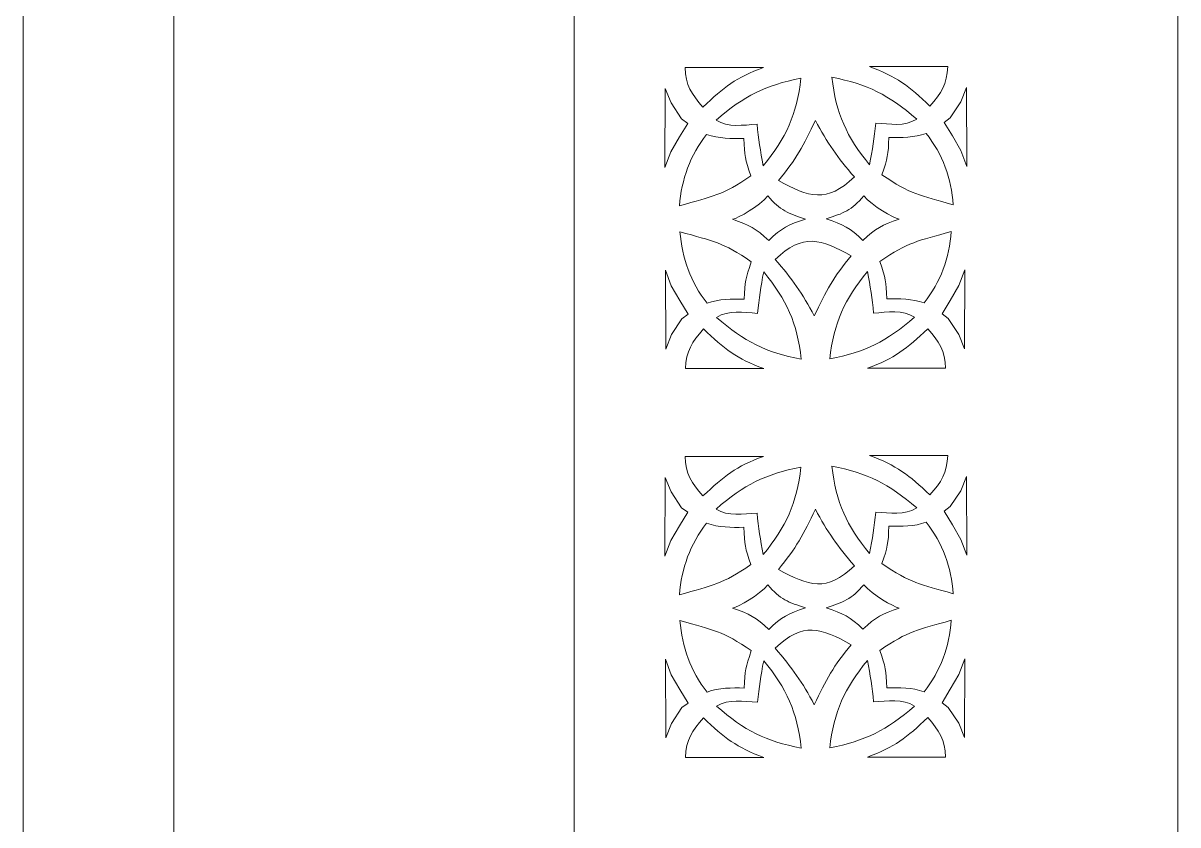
# Model space of a CAD drawing. Header units: millimetres. Extents: x -3017 to 373, y -1230 to 1400.
# Drawn here: x -1809.1 to -1426.5, y -143.7 to 121.8 of the extents above; entities that cross this region are included whole.
import ezdxf

# ---------------------------------------------------------------- set-up
doc = ezdxf.new("R2010")
doc.units = ezdxf.units.MM
doc.header["$MEASUREMENT"] = 0
doc.layers.add('Katman 1', color=7, linetype='Continuous')

msp = doc.modelspace()

# ---------------------------------------------------------------- linework, layer by layer
at = {"layer": 'Katman 1', "color": 250, "lineweight": 20}
for points in [[(-1626.484, -1092.609), (-1426.484, -1092.609), (-1426.484, 1207.391), (-1626.484, 1207.391), (-1626.484, -1092.609)], [(-1809.1335, -876.8259), (-1759.1335, -876.8259), (-1759.1335, 1023.1741), (-1809.1335, 1023.1741), (-1809.1335, -876.8259)]]:
    msp.add_lwpolyline(points, close=True, dxfattribs=at)
for points, knots in [([(-1502.7694, 107.391), (-1502.9149, 101.5856), (-1504.8878, 98.5872), (-1508.687, 94.2962), (-1515.5504, 100.8456), (-1519.7623, 104.1555), (-1528.6978, 107.3921), (-1528.6978, 107.3921), (-1519.0467, 107.3921), (-1519.0467, 107.3921), (-1519.0467, 107.3921), (-1508.9814, 107.3968), (-1508.9814, 107.3968), (-1508.9814, 107.3968), (-1502.7694, 107.391), (-1502.7694, 107.391)], [0, 0, 0, 0, 0.2, 0.2, 0.2, 0.4, 0.4, 0.4, 0.6, 0.6, 0.6, 0.8, 0.8, 0.8, 1, 1, 1, 1]), ([(-1589.7763, 107.0525), (-1589.6307, 101.2471), (-1587.6579, 98.2487), (-1583.8586, 93.9577), (-1576.9953, 100.5071), (-1572.7833, 103.817), (-1563.8479, 107.0536), (-1563.8479, 107.0536), (-1573.4989, 107.0536), (-1573.4989, 107.0536), (-1573.4989, 107.0536), (-1583.5643, 107.0583), (-1583.5643, 107.0583), (-1583.5643, 107.0583), (-1589.7763, 107.0525), (-1589.7763, 107.0525)], [0, 0, 0, 0, 0.2, 0.2, 0.2, 0.4, 0.4, 0.4, 0.6, 0.6, 0.6, 0.8, 0.8, 0.8, 1, 1, 1, 1]), ([(-1579.5142, 89.6434), (-1575.4334, 87.113), (-1570.6728, 88.0023), (-1565.9272, 88.3075), (-1565.4107, 83.4427), (-1564.8871, 79.4381), (-1563.8647, 74.5658), (-1556.3267, 83.7574), (-1552.7592, 91.4745), (-1551.4128, 103.5016), (-1563.2652, 101.2022), (-1570.1719, 97.6956), (-1579.5142, 89.6434)], [0, 0, 0, 0, 0.25, 0.25, 0.25, 0.5, 0.5, 0.5, 0.75, 0.75, 0.75, 1, 1, 1, 1]), ([(-1513.0315, 89.9819), (-1517.1123, 87.4515), (-1521.8728, 88.3408), (-1526.6185, 88.646), (-1527.1349, 83.7812), (-1527.6585, 79.7766), (-1528.681, 74.9042), (-1536.219, 84.0959), (-1539.7865, 91.813), (-1541.1328, 103.8401), (-1529.2804, 101.5407), (-1522.3737, 98.0341), (-1513.0315, 89.9819)], [0, 0, 0, 0, 0.25, 0.25, 0.25, 0.5, 0.5, 0.5, 0.75, 0.75, 0.75, 1, 1, 1, 1]), ([(-1596.3426, 100.1192), (-1596.3426, 100.1192), (-1596.4369, 74.0091), (-1596.4369, 74.0091), (-1596.4369, 74.0091), (-1594.4859, 79.2023), (-1594.4859, 79.2023), (-1594.4859, 79.2023), (-1591.6521, 84.0867), (-1591.6521, 84.0867), (-1591.6521, 84.0867), (-1588.9227, 88.5785), (-1588.9227, 88.5785), (-1588.9227, 88.5785), (-1590.9708, 90.0871), (-1590.9708, 90.0871), (-1590.9708, 90.0871), (-1594.4417, 95.3612), (-1594.4417, 95.3612), (-1594.4417, 95.3612), (-1596.3426, 100.1192), (-1596.3426, 100.1192)], [0, 0, 0, 0, 0.14285714, 0.14285714, 0.14285714, 0.28571429, 0.28571429, 0.28571429, 0.42857143, 0.42857143, 0.42857143, 0.57142857, 0.57142857, 0.57142857, 0.71428571, 0.71428571, 0.71428571, 0.85714286, 0.85714286, 0.85714286, 1, 1, 1, 1]), ([(-1496.5312, 100.4577), (-1496.5312, 100.4577), (-1496.4369, 74.3476), (-1496.4369, 74.3476), (-1496.4369, 74.3476), (-1498.3879, 79.5408), (-1498.3879, 79.5408), (-1498.3879, 79.5408), (-1501.2217, 84.4252), (-1501.2217, 84.4252), (-1501.2217, 84.4252), (-1503.9511, 88.917), (-1503.9511, 88.917), (-1503.9511, 88.917), (-1501.903, 90.4256), (-1501.903, 90.4256), (-1501.903, 90.4256), (-1498.4321, 95.6997), (-1498.4321, 95.6997), (-1498.4321, 95.6997), (-1496.5312, 100.4577), (-1496.5312, 100.4577)], [0, 0, 0, 0, 0.14285714, 0.14285714, 0.14285714, 0.28571429, 0.28571429, 0.28571429, 0.42857143, 0.42857143, 0.42857143, 0.57142857, 0.57142857, 0.57142857, 0.71428571, 0.71428571, 0.71428571, 0.85714286, 0.85714286, 0.85714286, 1, 1, 1, 1]), ([(-1558.8806, 69.6714), (-1553.0523, 76.4522), (-1550.4534, 81.4471), (-1546.5867, 89.556), (-1542.7418, 82.187), (-1539.1788, 77.2124), (-1533.6955, 70.8594), (-1542.8555, 61.975), (-1548.838, 64.1559), (-1558.8806, 69.6714)], [0, 0, 0, 0, 0.33333333, 0.33333333, 0.33333333, 0.66666667, 0.66666667, 0.66666667, 1, 1, 1, 1]), ([(-1582.6462, 84.9309), (-1588.1271, 78.0264), (-1590.9876, 69.9935), (-1591.6175, 61.2689), (-1580.611, 64.4682), (-1577.4409, 64.6776), (-1567.9966, 71.228), (-1569.8948, 76.779), (-1570.0797, 77.7519), (-1570.3062, 83.6137), (-1574.4906, 83.4903), (-1578.6706, 83.5404), (-1582.6462, 84.9309)], [0, 0, 0, 0, 0.25, 0.25, 0.25, 0.5, 0.5, 0.5, 0.75, 0.75, 0.75, 1, 1, 1, 1]), ([(-1509.8995, 85.2694), (-1504.4185, 78.3648), (-1501.558, 70.332), (-1500.9282, 61.6074), (-1511.9347, 64.8067), (-1515.1048, 65.0161), (-1524.549, 71.5665), (-1522.6508, 77.1175), (-1522.466, 78.0904), (-1522.2395, 83.9522), (-1518.0551, 83.8288), (-1513.875, 83.8789), (-1509.8995, 85.2694)], [0, 0, 0, 0, 0.25, 0.25, 0.25, 0.5, 0.5, 0.5, 0.75, 0.75, 0.75, 1, 1, 1, 1]), ([(-1574.0175, 56.809), (-1568.3715, 54.8885), (-1566.3315, 53.8255), (-1562.0547, 49.7676), (-1557.8947, 53.9738), (-1555.5061, 55.0442), (-1549.8304, 56.9034), (-1555.5894, 58.7429), (-1558.2555, 59.7171), (-1562.4001, 64.5327), (-1565.0167, 61.1753), (-1572.2356, 57.2558), (-1574.0175, 56.809)], [0, 0, 0, 0, 0.25, 0.25, 0.25, 0.5, 0.5, 0.5, 0.75, 0.75, 0.75, 1, 1, 1, 1]), ([(-1518.8928, 56.856), (-1524.5387, 54.9355), (-1526.5788, 53.8725), (-1530.8556, 49.8146), (-1535.0155, 54.0208), (-1537.4042, 55.0913), (-1543.0799, 56.9504), (-1537.3208, 58.7899), (-1534.6547, 59.7641), (-1530.5102, 64.5797), (-1527.8935, 61.2223), (-1520.6747, 57.3028), (-1518.8928, 56.856)], [0, 0, 0, 0, 0.25, 0.25, 0.25, 0.5, 0.5, 0.5, 0.75, 0.75, 0.75, 1, 1, 1, 1]), ([(-1582.5003, 29.0505), (-1587.9813, 35.9551), (-1590.8418, 43.988), (-1591.4716, 52.7126), (-1580.4651, 49.5132), (-1577.2951, 49.3039), (-1567.8508, 42.7534), (-1569.749, 37.2025), (-1569.9339, 36.2295), (-1570.1603, 30.3678), (-1574.3448, 30.4911), (-1578.5248, 30.4411), (-1582.5003, 29.0505)], [0, 0, 0, 0, 0.25, 0.25, 0.25, 0.5, 0.5, 0.5, 0.75, 0.75, 0.75, 1, 1, 1, 1]), ([(-1534.7042, 44.7214), (-1540.5325, 37.9406), (-1543.1314, 32.9457), (-1546.9981, 24.8368), (-1550.8429, 32.2058), (-1554.406, 37.1804), (-1559.8892, 43.5334), (-1550.7292, 52.4178), (-1544.7468, 50.2369), (-1534.7042, 44.7214)], [0, 0, 0, 0, 0.33333333, 0.33333333, 0.33333333, 0.66666667, 0.66666667, 0.66666667, 1, 1, 1, 1]), ([(-1510.5922, 29.134), (-1505.1113, 36.0385), (-1502.2508, 44.0714), (-1501.6209, 52.796), (-1512.6274, 49.5966), (-1515.7975, 49.3873), (-1525.2418, 42.8369), (-1523.3436, 37.2859), (-1523.1587, 36.313), (-1522.9322, 30.4512), (-1518.7478, 30.5745), (-1514.5678, 30.5245), (-1510.5922, 29.134)], [0, 0, 0, 0, 0.25, 0.25, 0.25, 0.5, 0.5, 0.5, 0.75, 0.75, 0.75, 1, 1, 1, 1]), ([(-1596.1967, 13.8623), (-1596.1967, 13.8623), (-1596.2911, 39.9723), (-1596.2911, 39.9723), (-1596.2911, 39.9723), (-1594.3401, 34.7792), (-1594.3401, 34.7792), (-1594.3401, 34.7792), (-1591.5062, 29.8947), (-1591.5062, 29.8947), (-1591.5062, 29.8947), (-1588.7769, 25.4029), (-1588.7769, 25.4029), (-1588.7769, 25.4029), (-1590.825, 23.8944), (-1590.825, 23.8944), (-1590.825, 23.8944), (-1594.2958, 18.6203), (-1594.2958, 18.6203), (-1594.2958, 18.6203), (-1596.1967, 13.8623), (-1596.1967, 13.8623)], [0, 0, 0, 0, 0.14285714, 0.14285714, 0.14285714, 0.28571429, 0.28571429, 0.28571429, 0.42857143, 0.42857143, 0.42857143, 0.57142857, 0.57142857, 0.57142857, 0.71428571, 0.71428571, 0.71428571, 0.85714286, 0.85714286, 0.85714286, 1, 1, 1, 1]), ([(-1579.3683, 24.3381), (-1575.2875, 26.8685), (-1570.527, 25.9792), (-1565.7813, 25.6739), (-1565.2649, 30.5387), (-1564.7413, 34.5433), (-1563.7188, 39.4157), (-1556.1808, 30.224), (-1552.6133, 22.5069), (-1551.267, 10.4798), (-1563.1194, 12.7793), (-1570.0261, 16.2858), (-1579.3683, 24.3381)], [0, 0, 0, 0, 0.25, 0.25, 0.25, 0.5, 0.5, 0.5, 0.75, 0.75, 0.75, 1, 1, 1, 1]), ([(-1513.7242, 24.4215), (-1517.805, 26.9519), (-1522.5656, 26.0626), (-1527.3112, 25.7574), (-1527.8277, 30.6221), (-1528.3513, 34.6268), (-1529.3738, 39.4991), (-1536.9117, 30.3074), (-1540.4792, 22.5904), (-1541.8256, 10.5633), (-1529.9732, 12.8627), (-1523.0665, 16.3693), (-1513.7242, 24.4215)], [0, 0, 0, 0, 0.25, 0.25, 0.25, 0.5, 0.5, 0.5, 0.75, 0.75, 0.75, 1, 1, 1, 1]), ([(-1497.224, 13.9457), (-1497.224, 13.9457), (-1497.1297, 40.0558), (-1497.1297, 40.0558), (-1497.1297, 40.0558), (-1499.0807, 34.8626), (-1499.0807, 34.8626), (-1499.0807, 34.8626), (-1501.9145, 29.9782), (-1501.9145, 29.9782), (-1501.9145, 29.9782), (-1504.6438, 25.4863), (-1504.6438, 25.4863), (-1504.6438, 25.4863), (-1502.5957, 23.9778), (-1502.5957, 23.9778), (-1502.5957, 23.9778), (-1499.1249, 18.7037), (-1499.1249, 18.7037), (-1499.1249, 18.7037), (-1497.224, 13.9457), (-1497.224, 13.9457)], [0, 0, 0, 0, 0.14285714, 0.14285714, 0.14285714, 0.28571429, 0.28571429, 0.28571429, 0.42857143, 0.42857143, 0.42857143, 0.57142857, 0.57142857, 0.57142857, 0.71428571, 0.71428571, 0.71428571, 0.85714286, 0.85714286, 0.85714286, 1, 1, 1, 1]), ([(-1589.6304, 7.4026), (-1589.4849, 13.208), (-1587.5121, 16.2064), (-1583.7128, 20.4974), (-1576.8494, 13.948), (-1572.6375, 10.6381), (-1563.7021, 7.4015), (-1563.7021, 7.4015), (-1573.3531, 7.4015), (-1573.3531, 7.4015), (-1573.3531, 7.4015), (-1583.4185, 7.3968), (-1583.4185, 7.3968), (-1583.4185, 7.3968), (-1589.6304, 7.4026), (-1589.6304, 7.4026)], [0, 0, 0, 0, 0.2, 0.2, 0.2, 0.4, 0.4, 0.4, 0.6, 0.6, 0.6, 0.8, 0.8, 0.8, 1, 1, 1, 1]), ([(-1503.4621, 7.4861), (-1503.6077, 13.2915), (-1505.5805, 16.2898), (-1509.3798, 20.5808), (-1516.2431, 14.0314), (-1520.4551, 10.7216), (-1529.3905, 7.4849), (-1529.3905, 7.4849), (-1519.7395, 7.4849), (-1519.7395, 7.4849), (-1519.7395, 7.4849), (-1509.6741, 7.4802), (-1509.6741, 7.4802), (-1509.6741, 7.4802), (-1503.4621, 7.4861), (-1503.4621, 7.4861)], [0, 0, 0, 0, 0.2, 0.2, 0.2, 0.4, 0.4, 0.4, 0.6, 0.6, 0.6, 0.8, 0.8, 0.8, 1, 1, 1, 1]), ([(-1589.7763, -21.6975), (-1589.6307, -27.5029), (-1587.6579, -30.5013), (-1583.8586, -34.7923), (-1576.9953, -28.2429), (-1572.7833, -24.933), (-1563.8479, -21.6964), (-1563.8479, -21.6964), (-1573.4989, -21.6964), (-1573.4989, -21.6964), (-1573.4989, -21.6964), (-1583.5643, -21.6917), (-1583.5643, -21.6917), (-1583.5643, -21.6917), (-1589.7763, -21.6975), (-1589.7763, -21.6975)], [0, 0, 0, 0, 0.2, 0.2, 0.2, 0.4, 0.4, 0.4, 0.6, 0.6, 0.6, 0.8, 0.8, 0.8, 1, 1, 1, 1]), ([(-1502.7694, -21.359), (-1502.9149, -27.1644), (-1504.8878, -30.1628), (-1508.687, -34.4538), (-1515.5504, -27.9044), (-1519.7623, -24.5945), (-1528.6978, -21.3579), (-1528.6978, -21.3579), (-1519.0467, -21.3579), (-1519.0467, -21.3579), (-1519.0467, -21.3579), (-1508.9814, -21.3532), (-1508.9814, -21.3532), (-1508.9814, -21.3532), (-1502.7694, -21.359), (-1502.7694, -21.359)], [0, 0, 0, 0, 0.2, 0.2, 0.2, 0.4, 0.4, 0.4, 0.6, 0.6, 0.6, 0.8, 0.8, 0.8, 1, 1, 1, 1]), ([(-1579.5142, -39.1066), (-1575.4334, -41.637), (-1570.6728, -40.7477), (-1565.9272, -40.4425), (-1565.4107, -45.3073), (-1564.8871, -49.3119), (-1563.8647, -54.1842), (-1556.3267, -44.9926), (-1552.7592, -37.2755), (-1551.4128, -25.2484), (-1563.2652, -27.5478), (-1570.1719, -31.0544), (-1579.5142, -39.1066)], [0, 0, 0, 0, 0.25, 0.25, 0.25, 0.5, 0.5, 0.5, 0.75, 0.75, 0.75, 1, 1, 1, 1]), ([(-1513.0315, -38.7681), (-1517.1123, -41.2985), (-1521.8728, -40.4092), (-1526.6185, -40.104), (-1527.1349, -44.9688), (-1527.6585, -48.9734), (-1528.681, -53.8458), (-1536.219, -44.6541), (-1539.7865, -36.937), (-1541.1328, -24.9099), (-1529.2804, -27.2093), (-1522.3737, -30.7159), (-1513.0315, -38.7681)], [0, 0, 0, 0, 0.25, 0.25, 0.25, 0.5, 0.5, 0.5, 0.75, 0.75, 0.75, 1, 1, 1, 1]), ([(-1596.3426, -28.6308), (-1596.3426, -28.6308), (-1596.4369, -54.7409), (-1596.4369, -54.7409), (-1596.4369, -54.7409), (-1594.4859, -49.5477), (-1594.4859, -49.5477), (-1594.4859, -49.5477), (-1591.6521, -44.6633), (-1591.6521, -44.6633), (-1591.6521, -44.6633), (-1588.9227, -40.1715), (-1588.9227, -40.1715), (-1588.9227, -40.1715), (-1590.9708, -38.6629), (-1590.9708, -38.6629), (-1590.9708, -38.6629), (-1594.4417, -33.3888), (-1594.4417, -33.3888), (-1594.4417, -33.3888), (-1596.3426, -28.6308), (-1596.3426, -28.6308)], [0, 0, 0, 0, 0.14285714, 0.14285714, 0.14285714, 0.28571429, 0.28571429, 0.28571429, 0.42857143, 0.42857143, 0.42857143, 0.57142857, 0.57142857, 0.57142857, 0.71428571, 0.71428571, 0.71428571, 0.85714286, 0.85714286, 0.85714286, 1, 1, 1, 1]), ([(-1496.5312, -28.2923), (-1496.5312, -28.2923), (-1496.4369, -54.4024), (-1496.4369, -54.4024), (-1496.4369, -54.4024), (-1498.3879, -49.2092), (-1498.3879, -49.2092), (-1498.3879, -49.2092), (-1501.2217, -44.3248), (-1501.2217, -44.3248), (-1501.2217, -44.3248), (-1503.9511, -39.833), (-1503.9511, -39.833), (-1503.9511, -39.833), (-1501.903, -38.3244), (-1501.903, -38.3244), (-1501.903, -38.3244), (-1498.4321, -33.0503), (-1498.4321, -33.0503), (-1498.4321, -33.0503), (-1496.5312, -28.2923), (-1496.5312, -28.2923)], [0, 0, 0, 0, 0.14285714, 0.14285714, 0.14285714, 0.28571429, 0.28571429, 0.28571429, 0.42857143, 0.42857143, 0.42857143, 0.57142857, 0.57142857, 0.57142857, 0.71428571, 0.71428571, 0.71428571, 0.85714286, 0.85714286, 0.85714286, 1, 1, 1, 1]), ([(-1558.8806, -59.0786), (-1553.0523, -52.2978), (-1550.4534, -47.3029), (-1546.5867, -39.194), (-1542.7418, -46.563), (-1539.1788, -51.5376), (-1533.6955, -57.8906), (-1542.8555, -66.775), (-1548.838, -64.5941), (-1558.8806, -59.0786)], [0, 0, 0, 0, 0.33333333, 0.33333333, 0.33333333, 0.66666667, 0.66666667, 0.66666667, 1, 1, 1, 1]), ([(-1582.6462, -43.8191), (-1588.1271, -50.7236), (-1590.9876, -58.7565), (-1591.6175, -67.4811), (-1580.611, -64.2818), (-1577.4409, -64.0724), (-1567.9966, -57.522), (-1569.8948, -51.971), (-1570.0797, -50.9981), (-1570.3062, -45.1363), (-1574.4906, -45.2597), (-1578.6706, -45.2096), (-1582.6462, -43.8191)], [0, 0, 0, 0, 0.25, 0.25, 0.25, 0.5, 0.5, 0.5, 0.75, 0.75, 0.75, 1, 1, 1, 1]), ([(-1509.8995, -43.4806), (-1504.4185, -50.3852), (-1501.558, -58.418), (-1500.9282, -67.1426), (-1511.9347, -63.9433), (-1515.1048, -63.7339), (-1524.549, -57.1835), (-1522.6508, -51.6325), (-1522.466, -50.6596), (-1522.2395, -44.7978), (-1518.0551, -44.9212), (-1513.875, -44.8711), (-1509.8995, -43.4806)], [0, 0, 0, 0, 0.25, 0.25, 0.25, 0.5, 0.5, 0.5, 0.75, 0.75, 0.75, 1, 1, 1, 1]), ([(-1574.0175, -71.941), (-1568.3715, -73.8615), (-1566.3315, -74.9245), (-1562.0547, -78.9824), (-1557.8947, -74.7762), (-1555.5061, -73.7058), (-1549.8304, -71.8466), (-1555.5894, -70.0071), (-1558.2555, -69.0329), (-1562.4001, -64.2173), (-1565.0167, -67.5747), (-1572.2356, -71.4942), (-1574.0175, -71.941)], [0, 0, 0, 0, 0.25, 0.25, 0.25, 0.5, 0.5, 0.5, 0.75, 0.75, 0.75, 1, 1, 1, 1]), ([(-1518.8928, -71.894), (-1524.5387, -73.8145), (-1526.5788, -74.8775), (-1530.8556, -78.9354), (-1535.0155, -74.7292), (-1537.4042, -73.6587), (-1543.0799, -71.7996), (-1537.3208, -69.9601), (-1534.6547, -68.9859), (-1530.5102, -64.1703), (-1527.8935, -67.5277), (-1520.6747, -71.4472), (-1518.8928, -71.894)], [0, 0, 0, 0, 0.25, 0.25, 0.25, 0.5, 0.5, 0.5, 0.75, 0.75, 0.75, 1, 1, 1, 1]), ([(-1582.5003, -99.6995), (-1587.9813, -92.7949), (-1590.8418, -84.762), (-1591.4716, -76.0374), (-1580.4651, -79.2368), (-1577.2951, -79.4461), (-1567.8508, -85.9966), (-1569.749, -91.5475), (-1569.9339, -92.5205), (-1570.1603, -98.3822), (-1574.3448, -98.2589), (-1578.5248, -98.3089), (-1582.5003, -99.6995)], [0, 0, 0, 0, 0.25, 0.25, 0.25, 0.5, 0.5, 0.5, 0.75, 0.75, 0.75, 1, 1, 1, 1]), ([(-1534.7042, -84.0286), (-1540.5325, -90.8094), (-1543.1314, -95.8043), (-1546.9981, -103.9132), (-1550.8429, -96.5442), (-1554.406, -91.5696), (-1559.8892, -85.2166), (-1550.7292, -76.3322), (-1544.7468, -78.5131), (-1534.7042, -84.0286)], [0, 0, 0, 0, 0.33333333, 0.33333333, 0.33333333, 0.66666667, 0.66666667, 0.66666667, 1, 1, 1, 1]), ([(-1510.5922, -99.616), (-1505.1113, -92.7115), (-1502.2508, -84.6786), (-1501.6209, -75.954), (-1512.6274, -79.1534), (-1515.7975, -79.3627), (-1525.2418, -85.9131), (-1523.3436, -91.4641), (-1523.1587, -92.437), (-1522.9322, -98.2988), (-1518.7478, -98.1755), (-1514.5678, -98.2255), (-1510.5922, -99.616)], [0, 0, 0, 0, 0.25, 0.25, 0.25, 0.5, 0.5, 0.5, 0.75, 0.75, 0.75, 1, 1, 1, 1]), ([(-1596.1967, -114.8877), (-1596.1967, -114.8877), (-1596.2911, -88.7777), (-1596.2911, -88.7777), (-1596.2911, -88.7777), (-1594.3401, -93.9708), (-1594.3401, -93.9708), (-1594.3401, -93.9708), (-1591.5062, -98.8553), (-1591.5062, -98.8553), (-1591.5062, -98.8553), (-1588.7769, -103.3471), (-1588.7769, -103.3471), (-1588.7769, -103.3471), (-1590.825, -104.8556), (-1590.825, -104.8556), (-1590.825, -104.8556), (-1594.2958, -110.1297), (-1594.2958, -110.1297), (-1594.2958, -110.1297), (-1596.1967, -114.8877), (-1596.1967, -114.8877)], [0, 0, 0, 0, 0.14285714, 0.14285714, 0.14285714, 0.28571429, 0.28571429, 0.28571429, 0.42857143, 0.42857143, 0.42857143, 0.57142857, 0.57142857, 0.57142857, 0.71428571, 0.71428571, 0.71428571, 0.85714286, 0.85714286, 0.85714286, 1, 1, 1, 1]), ([(-1579.3683, -104.4119), (-1575.2875, -101.8815), (-1570.527, -102.7708), (-1565.7813, -103.0761), (-1565.2649, -98.2113), (-1564.7413, -94.2067), (-1563.7188, -89.3343), (-1556.1808, -98.526), (-1552.6133, -106.2431), (-1551.267, -118.2702), (-1563.1194, -115.9707), (-1570.0261, -112.4642), (-1579.3683, -104.4119)], [0, 0, 0, 0, 0.25, 0.25, 0.25, 0.5, 0.5, 0.5, 0.75, 0.75, 0.75, 1, 1, 1, 1]), ([(-1513.7242, -104.3285), (-1517.805, -101.7981), (-1522.5656, -102.6874), (-1527.3112, -102.9926), (-1527.8277, -98.1279), (-1528.3513, -94.1232), (-1529.3738, -89.2509), (-1536.9117, -98.4426), (-1540.4792, -106.1596), (-1541.8256, -118.1867), (-1529.9732, -115.8873), (-1523.0665, -112.3807), (-1513.7242, -104.3285)], [0, 0, 0, 0, 0.25, 0.25, 0.25, 0.5, 0.5, 0.5, 0.75, 0.75, 0.75, 1, 1, 1, 1]), ([(-1497.224, -114.8043), (-1497.224, -114.8043), (-1497.1297, -88.6942), (-1497.1297, -88.6942), (-1497.1297, -88.6942), (-1499.0807, -93.8874), (-1499.0807, -93.8874), (-1499.0807, -93.8874), (-1501.9145, -98.7718), (-1501.9145, -98.7718), (-1501.9145, -98.7718), (-1504.6438, -103.2637), (-1504.6438, -103.2637), (-1504.6438, -103.2637), (-1502.5957, -104.7722), (-1502.5957, -104.7722), (-1502.5957, -104.7722), (-1499.1249, -110.0463), (-1499.1249, -110.0463), (-1499.1249, -110.0463), (-1497.224, -114.8043), (-1497.224, -114.8043)], [0, 0, 0, 0, 0.14285714, 0.14285714, 0.14285714, 0.28571429, 0.28571429, 0.28571429, 0.42857143, 0.42857143, 0.42857143, 0.57142857, 0.57142857, 0.57142857, 0.71428571, 0.71428571, 0.71428571, 0.85714286, 0.85714286, 0.85714286, 1, 1, 1, 1]), ([(-1589.6304, -121.3474), (-1589.4849, -115.542), (-1587.5121, -112.5436), (-1583.7128, -108.2526), (-1576.8494, -114.802), (-1572.6375, -118.1119), (-1563.7021, -121.3485), (-1563.7021, -121.3485), (-1573.3531, -121.3485), (-1573.3531, -121.3485), (-1573.3531, -121.3485), (-1583.4185, -121.3532), (-1583.4185, -121.3532), (-1583.4185, -121.3532), (-1589.6304, -121.3474), (-1589.6304, -121.3474)], [0, 0, 0, 0, 0.2, 0.2, 0.2, 0.4, 0.4, 0.4, 0.6, 0.6, 0.6, 0.8, 0.8, 0.8, 1, 1, 1, 1]), ([(-1503.4621, -121.2639), (-1503.6077, -115.4585), (-1505.5805, -112.4602), (-1509.3798, -108.1692), (-1516.2431, -114.7186), (-1520.4551, -118.0284), (-1529.3905, -121.2651), (-1529.3905, -121.2651), (-1519.7395, -121.2651), (-1519.7395, -121.2651), (-1519.7395, -121.2651), (-1509.6741, -121.2698), (-1509.6741, -121.2698), (-1509.6741, -121.2698), (-1503.4621, -121.2639), (-1503.4621, -121.2639)], [0, 0, 0, 0, 0.2, 0.2, 0.2, 0.4, 0.4, 0.4, 0.6, 0.6, 0.6, 0.8, 0.8, 0.8, 1, 1, 1, 1])]:
    msp.add_open_spline(points, degree=3, knots=knots, dxfattribs=at)

doc.saveas('drawing.dxf')
